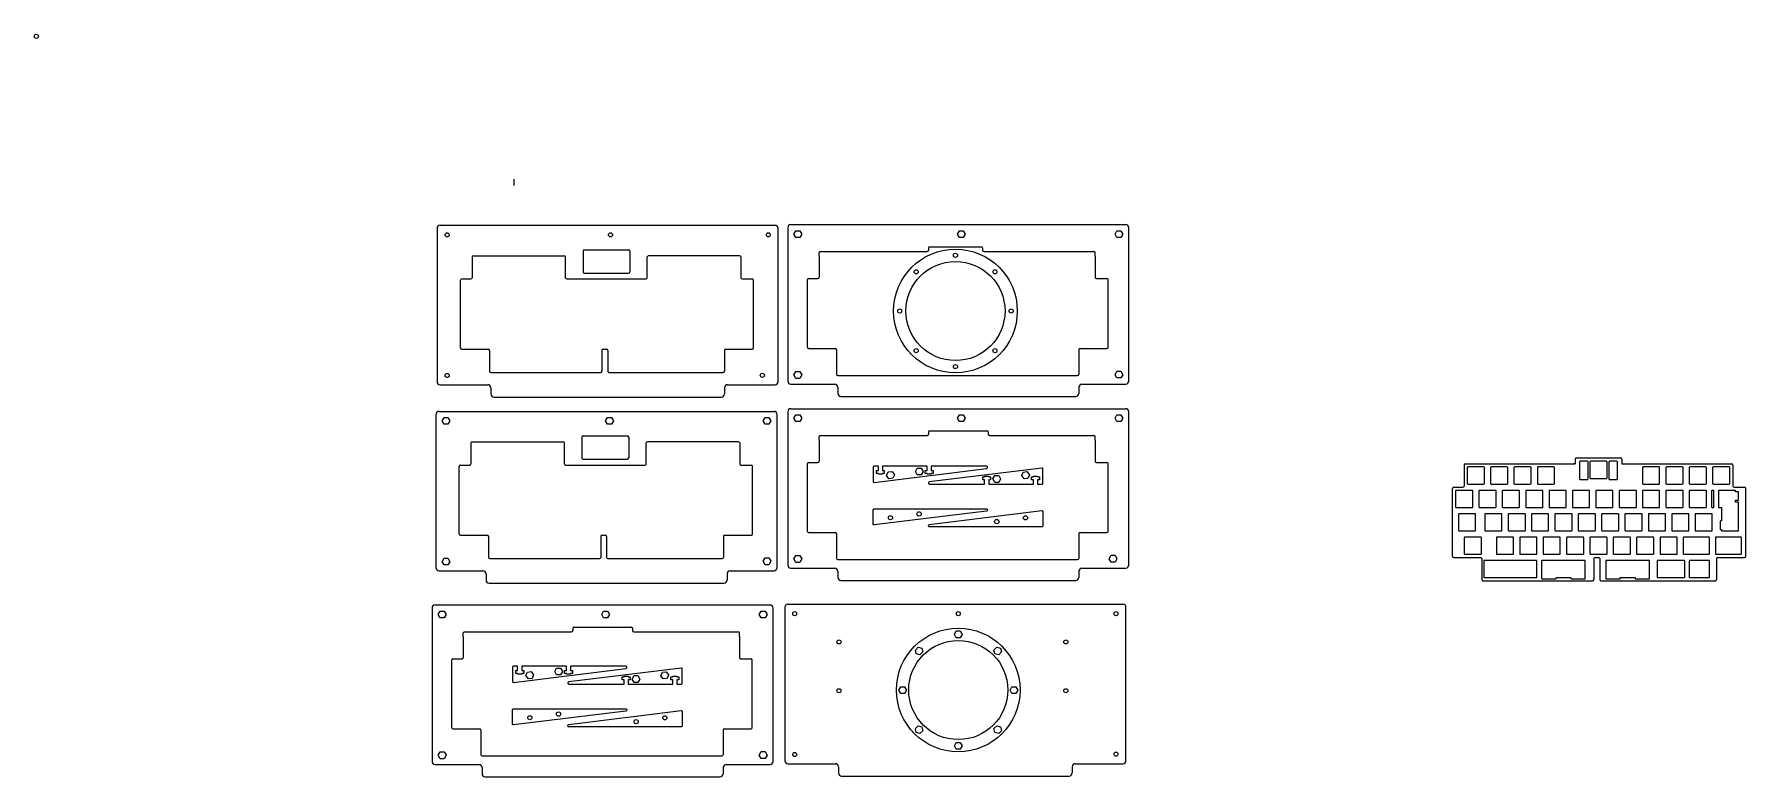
# Model space of a CAD drawing. Header units: millimetres. Extents: x -301 to 1094, y -280 to 325.
import ezdxf

# ---------------------------------------------------------------- set-up
doc = ezdxf.new("R2010")
doc.units = ezdxf.units.MM
doc.layers.get('0').update_dxf_attribs({"lineweight": 25, "true_color": 0xffffff})

msp = doc.modelspace()

# ---------------------------------------------------------------- linework, layer by layer
for p, q in [((90, 207), (90, 202)), ((29.9, 169.5), (303, 169.5)), ((313.3, 167.5), (313.3, 42.5)), ((315.8, 170), (588.9, 170)), ((591.4, 42.5), (591.4, 167.5)), ((27.4, 167), (27.4, 42)), ((305.5, 42), (305.5, 167)), ((55.9, 143.7), (55.9, 126.7)), ((56.9, 144.7), (131.1, 144.7)), ((132.1, 126.7), (132.1, 143.7)), ((146.4, 148.5), (146.4, 131.4)), ((147.4, 149.5), (183.5, 149.5)), ((184.5, 148.5), (184.5, 131.4)), ((198.8, 126.7), (198.8, 143.7)), ((274, 144.7), (199.8, 144.7)), ((275, 143.7), (275, 126.7)), ((338.8, 144.2), (338.8, 147.2)), ((338.8, 144.2), (338.8, 127.2)), ((339.8, 148.2), (427, 148.2)), ((428, 151), (428, 149.2)), ((429, 152), (471.1, 152)), ((472.1, 151), (472.1, 149.2)), ((473.1, 148.2), (481, 148.2)), ((481, 148.2), (562.9, 148.2)), ((563.9, 144.2), (563.9, 147.2)), ((563.9, 144.2), (563.9, 127.2)), ((47.4, 125.7), (54.9, 125.7)), ((133.1, 125.7), (197.8, 125.7)), ((147.4, 130.4), (183.5, 130.4)), ((276, 125.7), (284.5, 125.7)), ((330.3, 126.2), (337.8, 126.2)), ((564.9, 126.2), (573.4, 126.2)), ((46.4, 69.5), (46.4, 124.7)), ((285.5, 69.5), (285.5, 124.7)), ((329.3, 70), (329.3, 125.2)), ((574.4, 70), (574.4, 125.2)), ((47.4, 68.5), (69.2, 68.5)), ((70.2, 67.5), (70.2, 50.5)), ((161.7, 67.5), (161.7, 50.5)), ((162.7, 68.5), (165.5, 68.5)), ((166.5, 67.5), (166.5, 50.5)), ((261.7, 67.5), (261.7, 50.5)), ((262.7, 68.5), (284.5, 68.5)), ((330.3, 69), (352.1, 69)), ((353.1, 68), (353.1, 51)), ((550.6, 68), (550.6, 51)), ((551.6, 69), (573.4, 69)), ((71.2, 49.5), (160.7, 49.5)), ((167.5, 49.5), (256, 49.5)), ((256, 49.5), (260.7, 49.5)), ((353.1, 51), (353.1, 48)), ((354.1, 47), (549.6, 47)), ((550.6, 51), (550.6, 48)), ((29.9, 39.5), (68.7, 39.5)), ((71.2, 37), (71.2, 32)), ((73.7, 29.5), (254.5, 29.5)), ((254.5, 29.5), (259.2, 29.5)), ((261.7, 37), (261.7, 32)), ((264.2, 39.5), (303, 39.5)), ((315.8, 40), (351.6, 40)), ((354.1, 37.5), (354.1, 32.5)), ((356.6, 30), (548.1, 30)), ((550.6, 37.5), (550.6, 32.5)), ((553.1, 40), (588.9, 40)), ((26.5, 15.3), (26.5, -109.7)), ((29, 17.8), (302.1, 17.8)), ((304.6, -109.7), (304.6, 15.3)), ((313.3, 17.5), (313.3, -107.5)), ((315.8, 20), (588.9, 20)), ((591.4, -107.5), (591.4, 17.5)), ((428, 1), (428, -0.8)), ((429, 2), (475.8, 2)), ((476.8, 1), (476.8, -0.8)), ((55, -7.9), (55, -25)), ((56, -6.9), (130.2, -6.9)), ((131.2, -25), (131.2, -7.9)), ((145.5, -3.2), (145.5, -20.2)), ((146.5, -2.2), (182.6, -2.2)), ((183.6, -3.2), (183.6, -20.2)), ((197.9, -25), (197.9, -7.9)), ((273.1, -6.9), (198.9, -6.9)), ((274.1, -7.9), (274.1, -25)), ((338.8, -5.8), (338.8, -2.8)), ((338.8, -5.8), (338.8, -22.8)), ((339.8, -1.8), (427, -1.8)), ((477.8, -1.8), (481, -1.8)), ((481, -1.8), (562.9, -1.8)), ((563.9, -5.8), (563.9, -2.8)), ((563.9, -5.8), (563.9, -22.8)), ((45.5, -82.1), (45.5, -27)), ((46.5, -26), (54, -26)), ((132.2, -26), (196.9, -26)), ((146.5, -21.2), (182.6, -21.2)), ((275.1, -26), (283.6, -26)), ((284.6, -82.1), (284.6, -27)), ((329.3, -80), (329.3, -24.8)), ((330.3, -23.8), (337.8, -23.8)), ((564.9, -23.8), (573.4, -23.8)), ((574.4, -80), (574.4, -24.8)), ((864.7, -26), (864.7, -43.1)), ((865.7, -25), (955.2, -25)), ((880.7, -27.5), (867.7, -27.5)), ((880.7, -27.5), (867.7, -27.5)), ((899.8, -27.5), (886.8, -27.5)), ((918.8, -27.5), (905.8, -27.5)), ((937.9, -27.5), (924.9, -27.5)), ((955.2, -25), (954, -25)), ((955.2, -21.2), (955.2, -25)), ((956.2, -20.2), (992.3, -20.2)), ((958.8, -23.3), (958.8, -37.3)), ((965.3, -22.8), (959.3, -22.8)), ((965.8, -37.3), (965.8, -23.3)), ((967.2, -23.3), (967.2, -36.3)), ((980.7, -22.8), (967.7, -22.8)), ((981.2, -36.3), (981.2, -23.3)), ((982.7, -23.3), (982.7, -37.3)), ((989.2, -22.8), (983.2, -22.8)), ((989.7, -37.3), (989.7, -23.3)), ((993.3, -21.2), (993.3, -25)), ((993.3, -25), (1082.8, -25)), ((1023.6, -27.5), (1010.6, -27.5)), ((1042.7, -27.5), (1029.7, -27.5)), ((1061.7, -27.5), (1048.7, -27.5)), ((1080.8, -27.5), (1067.8, -27.5)), ((1083.8, -26), (1083.8, -43.1)), ((867.2, -28), (867.2, -41)), ((867.2, -28), (867.2, -41)), ((867.7, -41.5), (880.7, -41.5)), ((867.7, -41.5), (880.7, -41.5)), ((881.2, -41), (881.2, -28)), ((881.2, -41), (881.2, -28)), ((886.3, -28), (886.3, -41)), ((886.8, -41.5), (899.8, -41.5)), ((900.3, -41), (900.3, -28)), ((905.3, -28), (905.3, -41)), ((905.8, -41.5), (918.8, -41.5)), ((919.3, -41), (919.3, -28)), ((924.4, -28), (924.4, -41)), ((924.9, -41.5), (937.9, -41.5)), ((938.4, -41), (938.4, -28)), ((959.3, -37.8), (965.3, -37.8)), ((967.7, -36.8), (980.7, -36.8)), ((983.2, -37.8), (989.2, -37.8)), ((1010.1, -28), (1010.1, -41)), ((1010.6, -41.5), (1023.6, -41.5)), ((1024.1, -41), (1024.1, -28)), ((1029.2, -28), (1029.2, -41)), ((1029.7, -41.5), (1042.7, -41.5)), ((1043.2, -41), (1043.2, -28)), ((1048.2, -28), (1048.2, -41)), ((1048.7, -41.5), (1061.7, -41.5)), ((1062.2, -41), (1062.2, -28)), ((1067.3, -28), (1067.3, -41)), ((1067.8, -41.5), (1080.8, -41.5)), ((1081.3, -41), (1081.3, -28)), ((855.2, -100.2), (855.2, -45.1)), ((856.2, -44.1), (863.7, -44.1)), ((857.7, -47.1), (857.7, -60.1)), ((871.2, -46.6), (858.2, -46.6)), ((871.7, -60.1), (871.7, -47.1)), ((876.8, -47.1), (876.8, -60.1)), ((890.3, -46.6), (877.3, -46.6)), ((890.8, -60.1), (890.8, -47.1)), ((895.8, -47.1), (895.8, -60.1)), ((909.3, -46.6), (896.3, -46.6)), ((909.8, -60.1), (909.8, -47.1)), ((914.9, -47.1), (914.9, -60.1)), ((928.4, -46.6), (915.4, -46.6)), ((928.9, -60.1), (928.9, -47.1)), ((933.9, -47.1), (933.9, -60.1)), ((947.4, -46.6), (934.4, -46.6)), ((947.9, -60.1), (947.9, -47.1)), ((953, -47.1), (953, -60.1)), ((966.5, -46.6), (953.5, -46.6)), ((967, -60.1), (967, -47.1)), ((972, -47.1), (972, -60.1)), ((985.5, -46.6), (972.5, -46.6)), ((986, -60.1), (986, -47.1)), ((991.1, -47.1), (991.1, -60.1)), ((1004.6, -46.6), (991.6, -46.6)), ((1005.1, -60.1), (1005.1, -47.1)), ((1010.1, -47.1), (1010.1, -60.1)), ((1023.6, -46.6), (1010.6, -46.6)), ((1024.1, -60.1), (1024.1, -47.1)), ((1029.2, -47.1), (1029.2, -60.1)), ((1042.7, -46.6), (1029.7, -46.6)), ((1043.2, -60.1), (1043.2, -47.1)), ((1048.2, -47.1), (1048.2, -60.1)), ((1061.7, -46.6), (1048.7, -46.6)), ((1062.2, -60.1), (1062.2, -47.1)), ((1066.4, -47.1), (1066.4, -60.1)), ((1067.9, -46.6), (1066.9, -46.6)), ((1068.4, -60.1), (1068.4, -47.1)), ((1072, -47.1), (1072, -60.1)), ((1085.5, -46.6), (1072.5, -46.6)), ((1084.8, -44.1), (1093.3, -44.1)), ((1086, -47.7), (1086, -47.1)), ((1087.9, -47.7), (1086, -47.7)), ((1086, -56.1), (1086, -54.7)), ((1086, -54.7), (1087.9, -54.7)), ((1088.4, -54.2), (1088.4, -48.2)), ((1094.3, -100.2), (1094.3, -45.1)), ((858.2, -60.6), (871.2, -60.6)), ((860.1, -66.1), (860.1, -79.1)), ((873.6, -65.6), (860.6, -65.6)), ((874.1, -79.1), (874.1, -66.1)), ((877.3, -60.6), (890.3, -60.6)), ((881.5, -66.1), (881.5, -79.1)), ((895, -65.6), (882, -65.6)), ((895.5, -79.1), (895.5, -66.1)), ((896.3, -60.6), (909.3, -60.6)), ((900.6, -66.1), (900.6, -79.1)), ((914.1, -65.6), (901.1, -65.6)), ((914.6, -79.1), (914.6, -66.1)), ((915.4, -60.6), (928.4, -60.6)), ((919.6, -66.1), (919.6, -79.1)), ((933.1, -65.6), (920.1, -65.6)), ((933.6, -79.1), (933.6, -66.1)), ((934.4, -60.6), (947.4, -60.6)), ((938.7, -66.1), (938.7, -79.1)), ((952.2, -65.6), (939.2, -65.6)), ((952.7, -79.1), (952.7, -66.1)), ((953.5, -60.6), (966.5, -60.6)), ((957.7, -66.1), (957.7, -79.1)), ((971.2, -65.6), (958.2, -65.6)), ((971.7, -79.1), (971.7, -66.1)), ((972.5, -60.6), (985.5, -60.6)), ((976.8, -66.1), (976.8, -79.1)), ((990.3, -65.6), (977.3, -65.6)), ((990.8, -79.1), (990.8, -66.1)), ((991.6, -60.6), (1004.6, -60.6)), ((995.8, -66.1), (995.8, -79.1)), ((1009.3, -65.6), (996.3, -65.6)), ((1009.8, -79.1), (1009.8, -66.1)), ((1010.6, -60.6), (1023.6, -60.6)), ((1014.9, -66.1), (1014.9, -79.1)), ((1028.4, -65.6), (1015.4, -65.6)), ((1028.9, -79.1), (1028.9, -66.1)), ((1029.7, -60.6), (1042.7, -60.6)), ((1033.9, -66.1), (1033.9, -79.1)), ((1047.4, -65.6), (1034.4, -65.6)), ((1047.9, -79.1), (1047.9, -66.1)), ((1048.7, -60.6), (1061.7, -60.6)), ((1053, -66.1), (1053, -79.1)), ((1066.5, -65.6), (1053.5, -65.6)), ((1066.9, -60.6), (1067.9, -60.6)), ((1067, -79.1), (1067, -66.1)), ((1072.5, -60.6), (1074.4, -60.6)), ((1074.4, -60.6), (1074.4, -66.1)), ((1074.4, -66.1), (1074.4, -69.6)), ((1074.4, -69.6), (1074.4, -71.5)), ((1087.9, -56.1), (1086, -56.1)), ((1088.4, -66.1), (1088.4, -56.6)), ((1088.4, -69.6), (1088.4, -66.1)), ((1088.4, -72), (1088.4, -69.6)), ((46.5, -83.1), (68.3, -83.1)), ((161.8, -83.1), (164.5, -83.1)), ((261.8, -83.1), (283.6, -83.1)), ((330.3, -81), (352.1, -81)), ((353.1, -82), (353.1, -99)), ((550.6, -82), (550.6, -99)), ((551.6, -81), (573.4, -81)), ((860.6, -79.6), (873.6, -79.6)), ((882, -79.6), (895, -79.6)), ((901.1, -79.6), (914.1, -79.6)), ((920.1, -79.6), (933.1, -79.6)), ((939.2, -79.6), (952.2, -79.6)), ((958.2, -79.6), (971.2, -79.6)), ((977.3, -79.6), (990.3, -79.6)), ((996.3, -79.6), (1009.3, -79.6)), ((1015.4, -79.6), (1028.4, -79.6)), ((1034.4, -79.6), (1047.4, -79.6)), ((1053.5, -79.6), (1066.5, -79.6)), ((1073.4, -72), (1073.4, -78)), ((1074.4, -71.5), (1073.9, -71.5)), ((1073.9, -78.5), (1074.4, -78.5)), ((1074.4, -78.5), (1074.4, -79.1)), ((1074.9, -79.6), (1087.9, -79.6)), ((1088.4, -78), (1088.4, -72)), ((1088.4, -79.1), (1088.4, -78)), ((69.3, -84.1), (69.3, -101.2)), ((160.8, -84.1), (160.8, -101.2)), ((165.5, -84.1), (165.5, -101.2)), ((260.8, -84.1), (260.8, -101.2)), ((864.8, -85.2), (864.8, -98.2)), ((878.3, -84.7), (865.3, -84.7)), ((878.8, -98.2), (878.8, -85.2)), ((891, -85.2), (891, -98.2)), ((904.5, -84.7), (891.5, -84.7)), ((905, -98.2), (905, -85.2)), ((910.1, -85.2), (910.1, -98.2)), ((923.6, -84.7), (910.6, -84.7)), ((924.1, -98.2), (924.1, -85.2)), ((929.1, -85.2), (929.1, -98.2)), ((942.6, -84.7), (929.6, -84.7)), ((943.1, -98.2), (943.1, -85.2)), ((948.2, -85.2), (948.2, -98.2)), ((961.7, -84.7), (948.7, -84.7)), ((962.2, -98.2), (962.2, -85.2)), ((967.2, -85.2), (967.2, -98.2)), ((980.7, -84.7), (967.7, -84.7)), ((981.2, -98.2), (981.2, -85.2)), ((986.3, -85.2), (986.3, -98.2)), ((999.8, -84.7), (986.8, -84.7)), ((1000.3, -98.2), (1000.3, -85.2)), ((1005.3, -85.2), (1005.3, -98.2)), ((1018.8, -84.7), (1005.8, -84.7)), ((1019.3, -98.2), (1019.3, -85.2)), ((1024.4, -85.2), (1024.4, -98.2)), ((1037.9, -84.7), (1024.9, -84.7)), ((1038.4, -98.2), (1038.4, -85.2)), ((1043.4, -85.2), (1043.4, -98.2)), ((1051.1, -84.7), (1043.9, -84.7)), ((1056.9, -84.7), (1051.1, -84.7)), ((1064.1, -84.7), (1056.9, -84.7)), ((1064.6, -98.2), (1064.6, -85.2)), ((1069.6, -85.2), (1069.6, -98.2)), ((1077.3, -84.7), (1070.1, -84.7)), ((1083.1, -84.7), (1077.3, -84.7)), ((1090.3, -84.7), (1083.1, -84.7)), ((1090.8, -98.2), (1090.8, -85.2)), ((70.3, -102.2), (159.8, -102.2)), ((166.5, -102.2), (259.8, -102.2)), ((315.8, -110), (351.6, -110)), ((353.1, -99), (353.1, -102)), ((354.1, -103), (549.6, -103)), ((550.6, -99), (550.6, -102)), ((553.1, -110), (588.9, -110)), ((856.2, -101.2), (878, -101.2)), ((865.3, -98.7), (878.3, -98.7)), ((879, -102.2), (879, -119.3)), ((880.7, -104.2), (880.7, -117.2)), ((882, -103.7), (881.2, -103.7)), ((882.2, -103.7), (882, -103.7)), ((886.8, -103.7), (882.2, -103.7)), ((895, -103.7), (886.8, -103.7)), ((891.5, -98.7), (904.5, -98.7)), ((899.8, -103.7), (895, -103.7)), ((904.4, -103.7), (899.8, -103.7)), ((905.4, -103.7), (904.4, -103.7)), ((910.6, -103.7), (905.4, -103.7)), ((910.6, -98.7), (923.6, -98.7)), ((914.1, -103.7), (910.6, -103.7)), ((923.6, -103.7), (914.1, -103.7)), ((924.1, -117.2), (924.1, -104.2)), ((927.8, -104.2), (927.8, -118.2)), ((933.1, -103.7), (928.3, -103.7)), ((929.6, -98.7), (942.6, -98.7)), ((934.3, -103.7), (933.1, -103.7)), ((936.8, -103.7), (934.3, -103.7)), ((939.1, -103.7), (936.8, -103.7)), ((941.5, -103.7), (939.1, -103.7)), ((949.8, -103.7), (941.5, -103.7)), ((948.7, -98.7), (961.7, -98.7)), ((952.2, -103.7), (949.8, -103.7)), ((954.5, -103.7), (952.2, -103.7)), ((957, -103.7), (954.5, -103.7)), ((958.2, -103.7), (957, -103.7)), ((963, -103.7), (958.2, -103.7)), ((963.5, -118.2), (963.5, -104.2)), ((967.7, -98.7), (980.7, -98.7)), ((970.5, -102.2), (970.5, -119.3)), ((971.5, -101.2), (974.2, -101.2)), ((975.2, -102.2), (975.2, -119.3)), ((980.2, -104.2), (980.2, -118.2)), ((985.5, -103.7), (980.7, -103.7)), ((986.7, -103.7), (985.5, -103.7)), ((989.2, -103.7), (986.7, -103.7)), ((986.8, -98.7), (999.8, -98.7)), ((991.5, -103.7), (989.2, -103.7)), ((993.9, -103.7), (991.5, -103.7)), ((1002.2, -103.7), (993.9, -103.7)), ((1004.6, -103.7), (1002.2, -103.7)), ((1006.9, -103.7), (1004.6, -103.7)), ((1005.8, -98.7), (1018.8, -98.7)), ((1009.4, -103.7), (1006.9, -103.7)), ((1010.6, -103.7), (1009.4, -103.7)), ((1015.4, -103.7), (1010.6, -103.7)), ((1015.9, -118.2), (1015.9, -104.2)), ((1022, -104.2), (1022, -117.2)), ((1029.7, -103.7), (1022.5, -103.7)), ((1024.9, -98.7), (1037.9, -98.7)), ((1035.5, -103.7), (1029.7, -103.7)), ((1042.7, -103.7), (1035.5, -103.7)), ((1044.1, -103.7), (1043.1, -103.7)), ((1043.9, -98.7), (1051.1, -98.7)), ((1044.6, -117.2), (1044.6, -104.2)), ((1048.2, -104.2), (1048.2, -117.2)), ((1051.1, -103.7), (1048.7, -103.7)), ((1051.1, -98.7), (1056.9, -98.7)), ((1061.7, -103.7), (1051.1, -103.7)), ((1056.9, -98.7), (1064.1, -98.7)), ((1064.1, -103.7), (1061.7, -103.7)), ((1064.6, -117.2), (1064.6, -104.2)), ((1070.1, -98.7), (1077.3, -98.7)), ((1070.5, -102.2), (1070.5, -119.3)), ((1071.5, -101.2), (1093.3, -101.2)), ((1077.3, -98.7), (1083.1, -98.7)), ((1083.1, -98.7), (1090.3, -98.7)), ((29, -112.2), (64.8, -112.2)), ((67.3, -114.7), (67.3, -119.7)), ((69.8, -122.2), (261.3, -122.2)), ((263.8, -114.7), (263.8, -119.7)), ((266.3, -112.2), (302.1, -112.2)), ((354.1, -112.5), (354.1, -117.5)), ((356.6, -120), (548.1, -120)), ((550.6, -112.5), (550.6, -117.5)), ((880, -120.3), (969.5, -120.3)), ((881.2, -117.7), (882, -117.7)), ((882, -117.7), (882.2, -117.7)), ((882.2, -117.7), (886.8, -117.7)), ((886.8, -117.7), (895, -117.7)), ((895, -117.7), (901.1, -117.7)), ((901.1, -117.7), (904.4, -117.7)), ((904.4, -117.7), (905.4, -117.7)), ((905.4, -117.7), (910.6, -117.7)), ((910.6, -117.7), (914.1, -117.7)), ((914.1, -117.7), (923.6, -117.7)), ((928.3, -118.7), (933.1, -118.7)), ((933.1, -118.7), (934.3, -118.7)), ((934.3, -118.7), (939.1, -118.7)), ((939.6, -117.7), (941.5, -117.7)), ((939.6, -118.2), (939.6, -117.7)), ((941.5, -117.7), (949.8, -117.7)), ((949.8, -117.7), (951.7, -117.7)), ((951.7, -117.7), (951.7, -118.2)), ((952.2, -118.7), (957, -118.7)), ((957, -118.7), (958.2, -118.7)), ((958.2, -118.7), (963, -118.7)), ((976.2, -120.3), (1069.5, -120.3)), ((980.7, -118.7), (985.5, -118.7)), ((985.5, -118.7), (986.7, -118.7)), ((986.7, -118.7), (991.5, -118.7)), ((992, -117.7), (993.9, -117.7)), ((992, -118.2), (992, -117.7)), ((993.9, -117.7), (1002.2, -117.7)), ((1002.2, -117.7), (1004.1, -117.7)), ((1004.1, -117.7), (1004.1, -118.2)), ((1004.6, -118.7), (1009.4, -118.7)), ((1009.4, -118.7), (1010.6, -118.7)), ((1010.6, -118.7), (1015.4, -118.7)), ((1022.5, -117.7), (1029.7, -117.7)), ((1029.7, -117.7), (1035.5, -117.7)), ((1035.5, -117.7), (1042.7, -117.7)), ((1043.1, -117.7), (1044.1, -117.7)), ((1048.7, -117.7), (1051.1, -117.7)), ((1051.1, -117.7), (1061.7, -117.7)), ((1061.7, -117.7), (1064.1, -117.7)), ((313.4, -139.3), (586.5, -139.3)), ((23.3, -142.5), (23.3, -267.5)), ((25.8, -140), (298.9, -140)), ((301.4, -267.5), (301.4, -142.5)), ((310.9, -141.8), (310.9, -266.9)), ((589, -266.9), (589, -141.8)), ((48.8, -165.8), (48.8, -162.8)), ((48.8, -165.8), (48.8, -182.8)), ((49.8, -161.8), (137, -161.8)), ((138, -159), (138, -160.8)), ((139, -158), (185.8, -158)), ((186.8, -159), (186.8, -160.8)), ((187.8, -161.8), (195.7, -161.8)), ((195.7, -161.8), (272.9, -161.8)), ((273.9, -165.8), (273.9, -162.8)), ((273.9, -165.8), (273.9, -182.8)), ((39.3, -240), (39.3, -184.8)), ((40.3, -183.8), (47.8, -183.8)), ((274.9, -183.8), (283.4, -183.8)), ((284.4, -240), (284.4, -184.8)), ((40.3, -241), (62.1, -241)), ((63.1, -242), (63.1, -259)), ((260.6, -242), (260.6, -259)), ((261.6, -241), (283.4, -241)), ((63.1, -259), (63.1, -262)), ((64.1, -263), (259.6, -263)), ((260.6, -259), (260.6, -262)), ((25.8, -270), (61.6, -270)), ((64.1, -272.5), (64.1, -277.5)), ((260.6, -272.5), (260.6, -277.5)), ((263.1, -270), (298.9, -270)), ((313.4, -269.4), (352.2, -269.4)), ((354.7, -271.9), (354.7, -276.9)), ((545.2, -271.9), (545.2, -276.9)), ((547.7, -269.4), (586.5, -269.4)), ((66.6, -280), (258.1, -280)), ((357.2, -279.4), (542.7, -279.4))]:
    msp.add_line(p, q)
for points in [[(324.7, 162.3), (323.1, 159.5), (319.9, 159.5), (318.3, 162.3), (319.9, 165), (323.1, 165)], [(457.9, 162.3), (456.4, 159.5), (453.2, 159.5), (451.6, 162.3), (453.2, 165), (456.4, 165)], [(586.4, 162.3), (584.9, 159.5), (581.7, 159.5), (580.1, 162.3), (581.7, 165), (584.9, 165)], [(324.7, 47.5), (323.1, 44.7), (319.9, 44.7), (318.3, 47.5), (319.9, 50.2), (323.1, 50.2)], [(586.4, 47.7), (584.9, 45), (581.7, 45), (580.1, 47.7), (581.7, 50.5), (584.9, 50.5)], [(324.7, 12.3), (323.1, 9.5), (319.9, 9.5), (318.3, 12.3), (319.9, 15), (323.1, 15)], [(457.9, 12.3), (456.4, 9.5), (453.2, 9.5), (451.6, 12.3), (453.2, 15), (456.4, 15)], [(586.4, 12.3), (584.9, 9.5), (581.7, 9.5), (580.1, 12.3), (581.7, 15), (584.9, 15)], [(37.8, 10.1), (36.2, 7.3), (33.1, 7.3), (31.5, 10.1), (33.1, 12.8), (36.2, 12.8)], [(171.1, 10.1), (169.5, 7.3), (166.3, 7.3), (164.7, 10.1), (166.3, 12.8), (169.5, 12.8)], [(299.6, 10.1), (298, 7.3), (294.8, 7.3), (293.2, 10.1), (294.8, 12.8), (298, 12.8)], [(393.9, -34.6), (395.1, -31.6), (398.3, -31.3), (400.2, -33.8), (398.9, -36.7), (395.8, -37.1)], [(417.3, -31.1), (418.9, -28.4), (422, -28.4), (423.6, -31.1), (422, -33.9), (418.9, -33.9)], [(486.8, -37.3), (485.3, -40.1), (482.1, -40.1), (480.5, -37.3), (482.1, -34.6), (485.3, -34.6)], [(510.3, -33.9), (509, -36.8), (505.9, -37.2), (504, -34.6), (505.2, -31.7), (508.3, -31.3)], [(37.8, -104.7), (36.2, -107.4), (33.1, -107.4), (31.5, -104.7), (33.1, -101.9), (36.2, -101.9)], [(299.6, -104.4), (298, -107.2), (294.8, -107.2), (293.2, -104.4), (294.8, -101.7), (298, -101.7)], [(324.7, -102.5), (323.1, -105.3), (319.9, -105.3), (318.3, -102.5), (319.9, -99.8), (323.1, -99.8)], [(581.7, -102.3), (580.1, -105), (576.9, -105), (575.3, -102.3), (576.9, -99.5), (580.1, -99.5)], [(34.7, -147.7), (33.1, -150.5), (29.9, -150.5), (28.3, -147.7), (29.9, -145), (33.1, -145)], [(167.9, -147.7), (166.4, -150.5), (163.2, -150.5), (161.6, -147.7), (163.2, -145), (166.4, -145)], [(296.4, -147.7), (294.9, -150.5), (291.7, -150.5), (290.1, -147.7), (291.7, -145), (294.9, -145)], [(455.5, -164), (453.9, -166.7), (450.7, -166.7), (449.1, -164), (450.7, -161.2), (453.9, -161.2)], [(422.6, -175.2), (423.4, -178.3), (421.1, -180.6), (418.1, -179.7), (417.3, -176.7), (419.5, -174.4)], [(486.7, -175.2), (487.5, -178.3), (485.3, -180.6), (482.2, -179.7), (481.4, -176.7), (483.7, -174.4)], [(99.8, -197.6), (101.1, -194.7), (104.2, -194.3), (106.1, -196.8), (104.9, -199.8), (101.8, -200.2)], [(123.3, -194.2), (124.8, -191.4), (128, -191.4), (129.6, -194.2), (128, -196.9), (124.8, -196.9)], [(216.2, -196.9), (215, -199.9), (211.8, -200.2), (209.9, -197.7), (211.2, -194.8), (214.3, -194.4)], [(192.8, -200.4), (191.2, -203.1), (188.1, -203.1), (186.5, -200.4), (188.1, -197.6), (191.2, -197.6)], [(410.1, -209.3), (408.5, -212.1), (405.4, -212.1), (403.8, -209.3), (405.4, -206.6), (408.5, -206.6)], [(500.9, -209.3), (499.3, -212.1), (496.1, -212.1), (494.5, -209.3), (496.1, -206.6), (499.3, -206.6)], [(422.6, -239.4), (423.4, -242.5), (421.1, -244.7), (418.1, -243.9), (417.3, -240.8), (419.5, -238.6)], [(486.7, -239.4), (487.5, -242.5), (485.3, -244.7), (482.2, -243.9), (481.4, -240.8), (483.7, -238.6)], [(34.7, -262.5), (33.1, -265.3), (29.9, -265.3), (28.3, -262.5), (29.9, -259.8), (33.1, -259.8)], [(296.4, -262.3), (294.9, -265), (291.7, -265), (290.1, -262.3), (291.7, -259.5), (294.9, -259.5)], [(455.5, -254.7), (453.9, -257.5), (450.7, -257.5), (449.1, -254.7), (450.7, -252), (453.9, -252)]]:
    msp.add_lwpolyline(points, close=True)
for points in [[(426.9, -30.5), (426.9, -26.9), (390.5, -26.9), (390.5, -30.5), (392, -30.5), (392, -32.9), (390.5, -32.9), (390.5, -33.4), (387.2, -33.4), (387.2, -32.9), (385.7, -32.9), (385.7, -30.5), (387.2, -30.5), (387.2, -26.9), (383.7, -26.9, 0.414214), (382.9, -27.7), (382.9, -39.3, 0.450467), (383.8, -40.1), (475.4, -28.8, 0.378866), (476.1, -28), (476.1, -27.7, 0.414214), (475.3, -26.9), (430.3, -26.9), (430.3, -30.5), (431.8, -30.5), (431.8, -32.9), (430.3, -32.9), (430.3, -33.4), (426.9, -33.4), (426.9, -32.9), (425.4, -32.9), (425.4, -30.5)], [(477.2, -38), (477.2, -41.6), (513.6, -41.6), (513.6, -38), (512.1, -38), (512.1, -35.6), (513.6, -35.6), (513.6, -35.1), (517, -35.1), (517, -35.6), (518.5, -35.6), (518.5, -38), (517, -38), (517, -41.6), (520.4, -41.6, 0.414214), (521.2, -40.8), (521.2, -29.2, 0.450467), (520.3, -28.4), (428.7, -39.6, 0.378866), (428, -40.4), (428, -40.8, 0.414214), (428.8, -41.6), (473.8, -41.6), (473.8, -38), (472.3, -38), (472.3, -35.6), (473.8, -35.6), (473.8, -35.1), (477.2, -35.1), (477.2, -35.6), (478.7, -35.6), (478.7, -38)], [(476.1, -62.7, -0.378866), (475.4, -63.5), (383.8, -74.8, -0.450467), (382.9, -74), (382.9, -62.4, -0.414214), (383.7, -61.6), (475.3, -61.6, -0.414214), (476.1, -62.4)], [(428, -75.1, -0.378866), (428.7, -74.3), (520.3, -63.1, -0.450467), (521.2, -63.9), (521.2, -75.5, -0.414214), (520.4, -76.3), (428.8, -76.3, -0.414214), (428, -75.5)], [(132.9, -193.5), (132.9, -189.9), (96.5, -189.9), (96.5, -193.5), (98, -193.5), (98, -195.9), (96.5, -195.9), (96.5, -196.4), (93.1, -196.4), (93.1, -195.9), (91.6, -195.9), (91.6, -193.5), (93.1, -193.5), (93.1, -189.9), (89.7, -189.9, 0.414214), (88.9, -190.7), (88.9, -202.3, 0.450467), (89.8, -203.1), (181.4, -191.9, 0.378866), (182.1, -191.1), (182.1, -190.7, 0.414214), (181.3, -189.9), (136.3, -189.9), (136.3, -193.5), (137.8, -193.5), (137.8, -195.9), (136.3, -195.9), (136.3, -196.4), (132.9, -196.4), (132.9, -195.9), (131.4, -195.9), (131.4, -193.5)], [(183.2, -201), (183.2, -204.6), (219.6, -204.6), (219.6, -201), (218.1, -201), (218.1, -198.6), (219.6, -198.6), (219.6, -198.1), (222.9, -198.1), (222.9, -198.6), (224.4, -198.6), (224.4, -201), (222.9, -201), (222.9, -204.6), (226.4, -204.6, 0.414214), (227.2, -203.8), (227.2, -192.2, 0.450467), (226.3, -191.4), (134.7, -202.7, 0.378866), (134, -203.5), (134, -203.8, 0.414214), (134.8, -204.6), (179.8, -204.6), (179.8, -201), (178.3, -201), (178.3, -198.6), (179.8, -198.6), (179.8, -198.1), (183.2, -198.1), (183.2, -198.6), (184.7, -198.6), (184.7, -201)], [(182.1, -225.8, -0.378866), (181.4, -226.6), (89.8, -237.8, -0.450467), (88.9, -237), (88.9, -225.4, -0.414214), (89.7, -224.6), (181.3, -224.6, -0.414214), (182.1, -225.4)], [(134, -238.2, -0.378866), (134.7, -237.4), (226.3, -226.1, -0.450467), (227.2, -226.9), (227.2, -238.5, -0.414214), (226.4, -239.3), (134.8, -239.3, -0.414214), (134, -238.5)]]:
    msp.add_lwpolyline(points, format="xyb", close=True)
for centre, radius in [((-299.3, 323.5), 1.67), ((35.6, 161.7), 1.67), ((168.8, 161.7), 1.67), ((297.4, 161.7), 1.67), ((450, 99.6), 50.4), ((450, 99.6), 40.4), ((450, 145), 1.67), ((418, 131.5), 1.67), ((482.2, 131.5), 1.67), ((404.6, 99.6), 1.67), ((495.4, 99.6), 1.67), ((418, 67.3), 1.67), ((450, 54.3), 1.67), ((482.2, 67.3), 1.67), ((35.6, 47), 1.67), ((292.6, 47.2), 1.67), ((397, -68.9), 1.68), ((420.4, -65.8), 1.75), ((507.1, -69), 1.68), ((483.7, -72), 1.75), ((319, -147.1), 1.67), ((452.3, -147.1), 1.67), ((580.8, -147.1), 1.67), ((452.3, -209.3), 50.4), ((355.1, -170.1), 1.67), ((452.3, -209.3), 40.4), ((540, -170.1), 1.67), ((355.1, -209.9), 1.67), ((540, -209.9), 1.67), ((103, -231.9), 1.68), ((126.4, -228.9), 1.75), ((189.7, -235.1), 1.75), ((213.1, -232), 1.68), ((319, -261.9), 1.67), ((580.8, -261.6), 1.67)]:
    msp.add_circle(centre, radius)
for centre, radius, start, end in [((29.9, 167), 2.5, 90, 180), ((303, 167), 2.5, 0, 90), ((315.8, 167.5), 2.5, 90, 180), ((588.9, 167.5), 2.5, 0, 90), ((56.9, 143.7), 1, 90, 180), ((131.1, 143.7), 1, 0, 90), ((147.4, 148.5), 1, 90, 180), ((183.5, 148.5), 1, 0, 90), ((199.8, 143.7), 1, 90, 180), ((274, 143.7), 1, 0, 90), ((339.8, 147.2), 1, 90, 180), ((427, 149.2), 1, 270, 0), ((429, 151), 1, 90, 180), ((471.1, 151), 1, 0, 90), ((473.1, 149.2), 1, 180, 270), ((562.9, 147.2), 1, 0, 90), ((47.4, 124.7), 1, 90, 180), ((54.9, 126.7), 1, 270, 0), ((133.1, 126.7), 1, 180, 270), ((147.4, 131.4), 1, 180, 270), ((183.5, 131.4), 1, 270, 0), ((197.8, 126.7), 1, 270, 0), ((276, 126.7), 1, 180, 270), ((284.5, 124.7), 1, 0, 90), ((330.3, 125.2), 1, 90, 180), ((337.8, 127.2), 1, 270, 0), ((564.9, 127.2), 1, 180, 270), ((573.4, 125.2), 1, 0, 90), ((330.3, 70), 1, 180, 270), ((573.4, 70), 1, 270, 0), ((47.4, 69.5), 1, 180, 270), ((69.2, 67.5), 1, 0, 90), ((162.7, 67.5), 1, 90, 180), ((165.5, 67.5), 1, 0, 90), ((262.7, 67.5), 1, 90, 180), ((284.5, 69.5), 1, 270, 0), ((352.1, 68), 1, 0, 90), ((551.6, 68), 1, 90, 180), ((29.9, 42), 2.5, 180, 270), ((71.2, 50.5), 1, 180, 270), ((160.7, 50.5), 1, 270, 0), ((167.5, 50.5), 1, 180, 270), ((260.7, 50.5), 1, 270, 0), ((303, 42), 2.5, 270, 0), ((315.8, 42.5), 2.5, 180, 270), ((354.1, 48), 1, 180, 270), ((549.6, 48), 1, 270, 0), ((588.9, 42.5), 2.5, 270, 0), ((68.7, 37), 2.5, 0, 90), ((73.7, 32), 2.5, 180, 270), ((259.2, 32), 2.5, 270, 0), ((264.2, 37), 2.5, 90, 180), ((351.6, 37.5), 2.5, 0, 90), ((356.6, 32.5), 2.5, 180, 270), ((548.1, 32.5), 2.5, 270, 0), ((553.1, 37.5), 2.5, 90, 180), ((29, 15.3), 2.5, 90, 180), ((302.1, 15.3), 2.5, 0, 90), ((315.8, 17.5), 2.5, 90, 180), ((588.9, 17.5), 2.5, 0, 90), ((429, 1), 1, 90, 180), ((475.8, 1), 1, 0, 90), ((56, -7.9), 1, 90, 180), ((130.2, -7.9), 1, 0, 90), ((146.5, -3.2), 1, 90, 180), ((182.6, -3.2), 1, 0, 90), ((198.9, -7.9), 1, 90, 180), ((273.1, -7.9), 1, 0, 90), ((339.8, -2.8), 1, 90, 180), ((427, -0.8), 1, 270, 0), ((477.8, -0.8), 1, 180, 270), ((562.9, -2.8), 1, 0, 90), ((46.5, -27), 1, 90, 180), ((54, -25), 1, 270, 0), ((132.2, -25), 1, 180, 270), ((146.5, -20.2), 1, 180, 270), ((182.6, -20.2), 1, 270, 0), ((196.9, -25), 1, 270, 0), ((275.1, -25), 1, 180, 270), ((283.6, -27), 1, 0, 90), ((330.3, -24.8), 1, 90, 180), ((337.8, -22.8), 1, 270, 0), ((564.9, -22.8), 1, 180, 270), ((573.4, -24.8), 1, 0, 90), ((865.7, -26), 1, 90, 180), ((865.7, -26), 1, 90, 180), ((867.7, -28), 0.5, 90, 180), ((867.7, -28), 0.5, 90, 180), ((880.7, -28), 0.5, 0, 90), ((880.7, -28), 0.5, 0, 90), ((886.8, -28), 0.5, 90, 180), ((899.8, -28), 0.5, 0, 90), ((905.8, -28), 0.5, 90, 180), ((918.8, -28), 0.5, 0, 90), ((924.9, -28), 0.5, 90, 180), ((937.9, -28), 0.5, 0, 90), ((956.2, -21.2), 1, 90, 180), ((959.3, -23.3), 0.5, 90, 180), ((965.3, -23.3), 0.5, 0, 90), ((967.7, -23.3), 0.5, 90, 180), ((980.7, -23.3), 0.5, 0, 90), ((983.2, -23.3), 0.5, 90, 180), ((989.2, -23.3), 0.5, 0, 90), ((992.3, -21.2), 1, 0, 90), ((1010.6, -28), 0.5, 90, 180), ((1023.6, -28), 0.5, 0, 90), ((1029.7, -28), 0.5, 90, 180), ((1042.7, -28), 0.5, 0, 90), ((1048.7, -28), 0.5, 90, 180), ((1061.7, -28), 0.5, 0, 90), ((1067.8, -28), 0.5, 90, 180), ((1080.8, -28), 0.5, 0, 90), ((1082.8, -26), 1, 0, 90), ((867.7, -41), 0.5, 180, 270), ((867.7, -41), 0.5, 180, 270), ((880.7, -41), 0.5, 270, 0), ((880.7, -41), 0.5, 270, 0), ((886.8, -41), 0.5, 180, 270), ((899.8, -41), 0.5, 270, 0), ((905.8, -41), 0.5, 180, 270), ((918.8, -41), 0.5, 270, 0), ((924.9, -41), 0.5, 180, 270), ((937.9, -41), 0.5, 270, 0), ((959.3, -37.3), 0.5, 180, 270), ((965.3, -37.3), 0.5, 270, 0), ((967.7, -36.3), 0.5, 180, 270), ((980.7, -36.3), 0.5, 270, 0), ((983.2, -37.3), 0.5, 180, 270), ((989.2, -37.3), 0.5, 270, 0), ((1010.6, -41), 0.5, 180, 270), ((1023.6, -41), 0.5, 270, 0), ((1029.7, -41), 0.5, 180, 270), ((1042.7, -41), 0.5, 270, 0), ((1048.7, -41), 0.5, 180, 270), ((1061.7, -41), 0.5, 270, 0), ((1067.8, -41), 0.5, 180, 270), ((1080.8, -41), 0.5, 270, 0), ((856.2, -45.1), 1, 90, 180), ((858.2, -47.1), 0.5, 90, 180), ((863.7, -43.1), 1, 270, 0), ((871.2, -47.1), 0.5, 0, 90), ((877.3, -47.1), 0.5, 90, 180), ((890.3, -47.1), 0.5, 0, 90), ((896.3, -47.1), 0.5, 90, 180), ((909.3, -47.1), 0.5, 0, 90), ((915.4, -47.1), 0.5, 90, 180), ((928.4, -47.1), 0.5, 0, 90), ((934.4, -47.1), 0.5, 90, 180), ((947.4, -47.1), 0.5, 0, 90), ((953.5, -47.1), 0.5, 90, 180), ((966.5, -47.1), 0.5, 0, 90), ((972.5, -47.1), 0.5, 90, 180), ((985.5, -47.1), 0.5, 0, 90), ((991.6, -47.1), 0.5, 90, 180), ((1004.6, -47.1), 0.5, 0, 90), ((1010.6, -47.1), 0.5, 90, 180), ((1023.6, -47.1), 0.5, 0, 90), ((1029.7, -47.1), 0.5, 90, 180), ((1042.7, -47.1), 0.5, 0, 90), ((1048.7, -47.1), 0.5, 90, 180), ((1061.7, -47.1), 0.5, 0, 90), ((1066.9, -47.1), 0.5, 90, 180), ((1067.9, -47.1), 0.5, 0, 90), ((1072.5, -47.1), 0.5, 90, 180), ((1084.8, -43.1), 1, 180, 270), ((1085.5, -47.1), 0.5, 0, 90), ((1087.9, -48.2), 0.5, 0, 90), ((1087.9, -54.2), 0.5, 270, 0), ((1093.3, -45.1), 1, 0, 90), ((858.2, -60.1), 0.5, 180, 270), ((860.6, -66.1), 0.5, 90, 180), ((871.2, -60.1), 0.5, 270, 0), ((873.6, -66.1), 0.5, 0, 90), ((877.3, -60.1), 0.5, 180, 270), ((882, -66.1), 0.5, 90, 180), ((890.3, -60.1), 0.5, 270, 0), ((895, -66.1), 0.5, 0, 90), ((896.3, -60.1), 0.5, 180, 270), ((901.1, -66.1), 0.5, 90, 180), ((909.3, -60.1), 0.5, 270, 0), ((914.1, -66.1), 0.5, 0, 90), ((915.4, -60.1), 0.5, 180, 270), ((920.1, -66.1), 0.5, 90, 180), ((928.4, -60.1), 0.5, 270, 0), ((933.1, -66.1), 0.5, 0, 90), ((934.4, -60.1), 0.5, 180, 270), ((939.2, -66.1), 0.5, 90, 180), ((947.4, -60.1), 0.5, 270, 0), ((952.2, -66.1), 0.5, 0, 90), ((953.5, -60.1), 0.5, 180, 270), ((958.2, -66.1), 0.5, 90, 180), ((966.5, -60.1), 0.5, 270, 0), ((971.2, -66.1), 0.5, 0, 90), ((972.5, -60.1), 0.5, 180, 270), ((977.3, -66.1), 0.5, 90, 180), ((985.5, -60.1), 0.5, 270, 0), ((990.3, -66.1), 0.5, 0, 90), ((991.6, -60.1), 0.5, 180, 270), ((996.3, -66.1), 0.5, 90, 180), ((1004.6, -60.1), 0.5, 270, 0), ((1009.3, -66.1), 0.5, 0, 90), ((1010.6, -60.1), 0.5, 180, 270), ((1015.4, -66.1), 0.5, 90, 180), ((1023.6, -60.1), 0.5, 270, 0), ((1028.4, -66.1), 0.5, 0, 90), ((1029.7, -60.1), 0.5, 180, 270), ((1034.4, -66.1), 0.5, 90, 180), ((1042.7, -60.1), 0.5, 270, 0), ((1047.4, -66.1), 0.5, 0, 90), ((1048.7, -60.1), 0.5, 180, 270), ((1053.5, -66.1), 0.5, 90, 180), ((1061.7, -60.1), 0.5, 270, 0), ((1066.9, -60.1), 0.5, 180, 270), ((1066.5, -66.1), 0.5, 0, 90), ((1067.9, -60.1), 0.5, 270, 0), ((1072.5, -60.1), 0.5, 180, 270), ((1087.9, -56.6), 0.5, 0, 90), ((46.5, -82.1), 1, 180, 270), ((68.3, -84.1), 1, 0, 90), ((161.8, -84.1), 1, 90, 180), ((164.5, -84.1), 1, 0, 90), ((261.8, -84.1), 1, 90, 180), ((283.6, -82.1), 1, 270, 0), ((330.3, -80), 1, 180, 270), ((352.1, -82), 1, 0, 90), ((551.6, -82), 1, 90, 180), ((573.4, -80), 1, 270, 0), ((860.6, -79.1), 0.5, 180, 270), ((873.6, -79.1), 0.5, 270, 0), ((882, -79.1), 0.5, 180, 270), ((895, -79.1), 0.5, 270, 0), ((901.1, -79.1), 0.5, 180, 270), ((914.1, -79.1), 0.5, 270, 0), ((920.1, -79.1), 0.5, 180, 270), ((933.1, -79.1), 0.5, 270, 0), ((939.2, -79.1), 0.5, 180, 270), ((952.2, -79.1), 0.5, 270, 0), ((958.2, -79.1), 0.5, 180, 270), ((971.2, -79.1), 0.5, 270, 0), ((977.3, -79.1), 0.5, 180, 270), ((990.3, -79.1), 0.5, 270, 0), ((996.3, -79.1), 0.5, 180, 270), ((1009.3, -79.1), 0.5, 270, 0), ((1015.4, -79.1), 0.5, 180, 270), ((1028.4, -79.1), 0.5, 270, 0), ((1034.4, -79.1), 0.5, 180, 270), ((1047.4, -79.1), 0.5, 270, 0), ((1053.5, -79.1), 0.5, 180, 270), ((1066.5, -79.1), 0.5, 270, 0), ((1073.9, -72), 0.5, 90, 180), ((1073.9, -78), 0.5, 180, 270), ((1074.9, -79.1), 0.5, 180, 270), ((1087.9, -79.1), 0.5, 270, 0), ((865.3, -85.2), 0.5, 90, 180), ((878.3, -85.2), 0.5, 0, 90), ((891.5, -85.2), 0.5, 90, 180), ((904.5, -85.2), 0.5, 0, 90), ((910.6, -85.2), 0.5, 90, 180), ((923.6, -85.2), 0.5, 0, 90), ((929.6, -85.2), 0.5, 90, 180), ((942.6, -85.2), 0.5, 0, 90), ((948.7, -85.2), 0.5, 90, 180), ((961.7, -85.2), 0.5, 0, 90), ((967.7, -85.2), 0.5, 90, 180), ((980.7, -85.2), 0.5, 0, 90), ((986.8, -85.2), 0.5, 90, 180), ((999.8, -85.2), 0.5, 0, 90), ((1005.8, -85.2), 0.5, 90, 180), ((1018.8, -85.2), 0.5, 0, 90), ((1024.9, -85.2), 0.5, 90, 180), ((1037.9, -85.2), 0.5, 0, 90), ((1043.9, -85.2), 0.5, 90, 180), ((1064.1, -85.2), 0.5, 0, 90), ((1070.1, -85.2), 0.5, 90, 180), ((1090.3, -85.2), 0.5, 0, 90), ((29, -109.7), 2.5, 180, 270), ((70.3, -101.2), 1, 180, 270), ((159.8, -101.2), 1, 270, 0), ((166.5, -101.2), 1, 180, 270), ((259.8, -101.2), 1, 270, 0), ((302.1, -109.7), 2.5, 270, 0), ((315.8, -107.5), 2.5, 180, 270), ((351.6, -112.5), 2.5, 0, 90), ((354.1, -102), 1, 180, 270), ((549.6, -102), 1, 270, 0), ((553.1, -112.5), 2.5, 90, 180), ((588.9, -107.5), 2.5, 270, 0), ((856.2, -100.2), 1, 180, 270), ((865.3, -98.2), 0.5, 180, 270), ((878, -102.2), 1, 0, 90), ((878.3, -98.2), 0.5, 270, 0), ((881.2, -104.2), 0.5, 90, 180), ((891.5, -98.2), 0.5, 180, 270), ((904.5, -98.2), 0.5, 270, 0), ((910.6, -98.2), 0.5, 180, 270), ((923.6, -98.2), 0.5, 270, 0), ((923.6, -104.2), 0.5, 0, 90), ((928.3, -104.2), 0.5, 90, 180), ((929.6, -98.2), 0.5, 180, 270), ((942.6, -98.2), 0.5, 270, 0), ((948.7, -98.2), 0.5, 180, 270), ((961.7, -98.2), 0.5, 270, 0), ((963, -104.2), 0.5, 0, 90), ((967.7, -98.2), 0.5, 180, 270), ((971.5, -102.2), 1, 90, 180), ((974.2, -102.2), 1, 0, 90), ((980.7, -104.2), 0.5, 90, 180), ((980.7, -98.2), 0.5, 270, 0), ((986.8, -98.2), 0.5, 180, 270), ((999.8, -98.2), 0.5, 270, 0), ((1005.8, -98.2), 0.5, 180, 270), ((1015.4, -104.2), 0.5, 0, 90), ((1018.8, -98.2), 0.5, 270, 0), ((1022.5, -104.2), 0.5, 90, 180), ((1024.9, -98.2), 0.5, 180, 270), ((1037.9, -98.2), 0.5, 270, 0), ((1042.7, -104.2), 0.5, 63.2563, 90), ((1043.1, -104.2), 0.5, 90, 116.7437), ((1043.9, -98.2), 0.5, 180, 270), ((1044.1, -104.2), 0.5, 0, 90), ((1048.7, -104.2), 0.5, 90, 180), ((1064.1, -98.2), 0.5, 270, 0), ((1064.1, -104.2), 0.5, 0, 90), ((1070.1, -98.2), 0.5, 180, 270), ((1071.5, -102.2), 1, 90, 180), ((1090.3, -98.2), 0.5, 270, 0), ((1093.3, -100.2), 1, 270, 0), ((64.8, -114.7), 2.5, 0, 90), ((69.8, -119.7), 2.5, 180, 270), ((261.3, -119.7), 2.5, 270, 0), ((266.3, -114.7), 2.5, 90, 180), ((356.6, -117.5), 2.5, 180, 270), ((548.1, -117.5), 2.5, 270, 0), ((880, -119.3), 1, 180, 270), ((881.2, -117.2), 0.5, 180, 270), ((923.6, -117.2), 0.5, 270, 0), ((928.3, -118.2), 0.5, 180, 270), ((939.1, -118.2), 0.5, 270, 0), ((952.2, -118.2), 0.5, 180, 270), ((963, -118.2), 0.5, 270, 0), ((969.5, -119.3), 1, 270, 0), ((976.2, -119.3), 1, 180, 270), ((980.7, -118.2), 0.5, 180, 270), ((991.5, -118.2), 0.5, 270, 0), ((1004.6, -118.2), 0.5, 180, 270), ((1015.4, -118.2), 0.5, 270, 0), ((1022.5, -117.2), 0.5, 180, 270), ((1042.7, -117.2), 0.5, 270, 296.7437), ((1043.1, -117.2), 0.5, 243.2563, 270), ((1044.1, -117.2), 0.5, 270, 0), ((1048.7, -117.2), 0.5, 180, 270), ((1064.1, -117.2), 0.5, 270, 0), ((1069.5, -119.3), 1, 270, 0), ((313.4, -141.8), 2.5, 90, 180), ((586.5, -141.8), 2.5, 0, 90), ((25.8, -142.5), 2.5, 90, 180), ((298.9, -142.5), 2.5, 0, 90), ((49.8, -162.8), 1, 90, 180), ((137, -160.8), 1, 270, 0), ((139, -159), 1, 90, 180), ((185.8, -159), 1, 0, 90), ((187.8, -160.8), 1, 180, 270), ((272.9, -162.8), 1, 0, 90), ((40.3, -184.8), 1, 90, 180), ((47.8, -182.8), 1, 270, 0), ((274.9, -182.8), 1, 180, 270), ((283.4, -184.8), 1, 0, 90), ((40.3, -240), 1, 180, 270), ((62.1, -242), 1, 0, 90), ((261.6, -242), 1, 90, 180), ((283.4, -240), 1, 270, 0), ((64.1, -262), 1, 180, 270), ((259.6, -262), 1, 270, 0), ((25.8, -267.5), 2.5, 180, 270), ((61.6, -272.5), 2.5, 0, 90), ((66.6, -277.5), 2.5, 180, 270), ((258.1, -277.5), 2.5, 270, 0), ((263.1, -272.5), 2.5, 90, 180), ((298.9, -267.5), 2.5, 270, 0), ((313.4, -266.9), 2.5, 180, 270), ((352.2, -271.9), 2.5, 0, 90), ((357.2, -276.9), 2.5, 180, 270), ((542.7, -276.9), 2.5, 270, 0), ((547.7, -271.9), 2.5, 90, 180), ((586.5, -266.9), 2.5, 270, 0)]:
    msp.add_arc(centre, radius, start, end)

doc.saveas('drawing.dxf')
